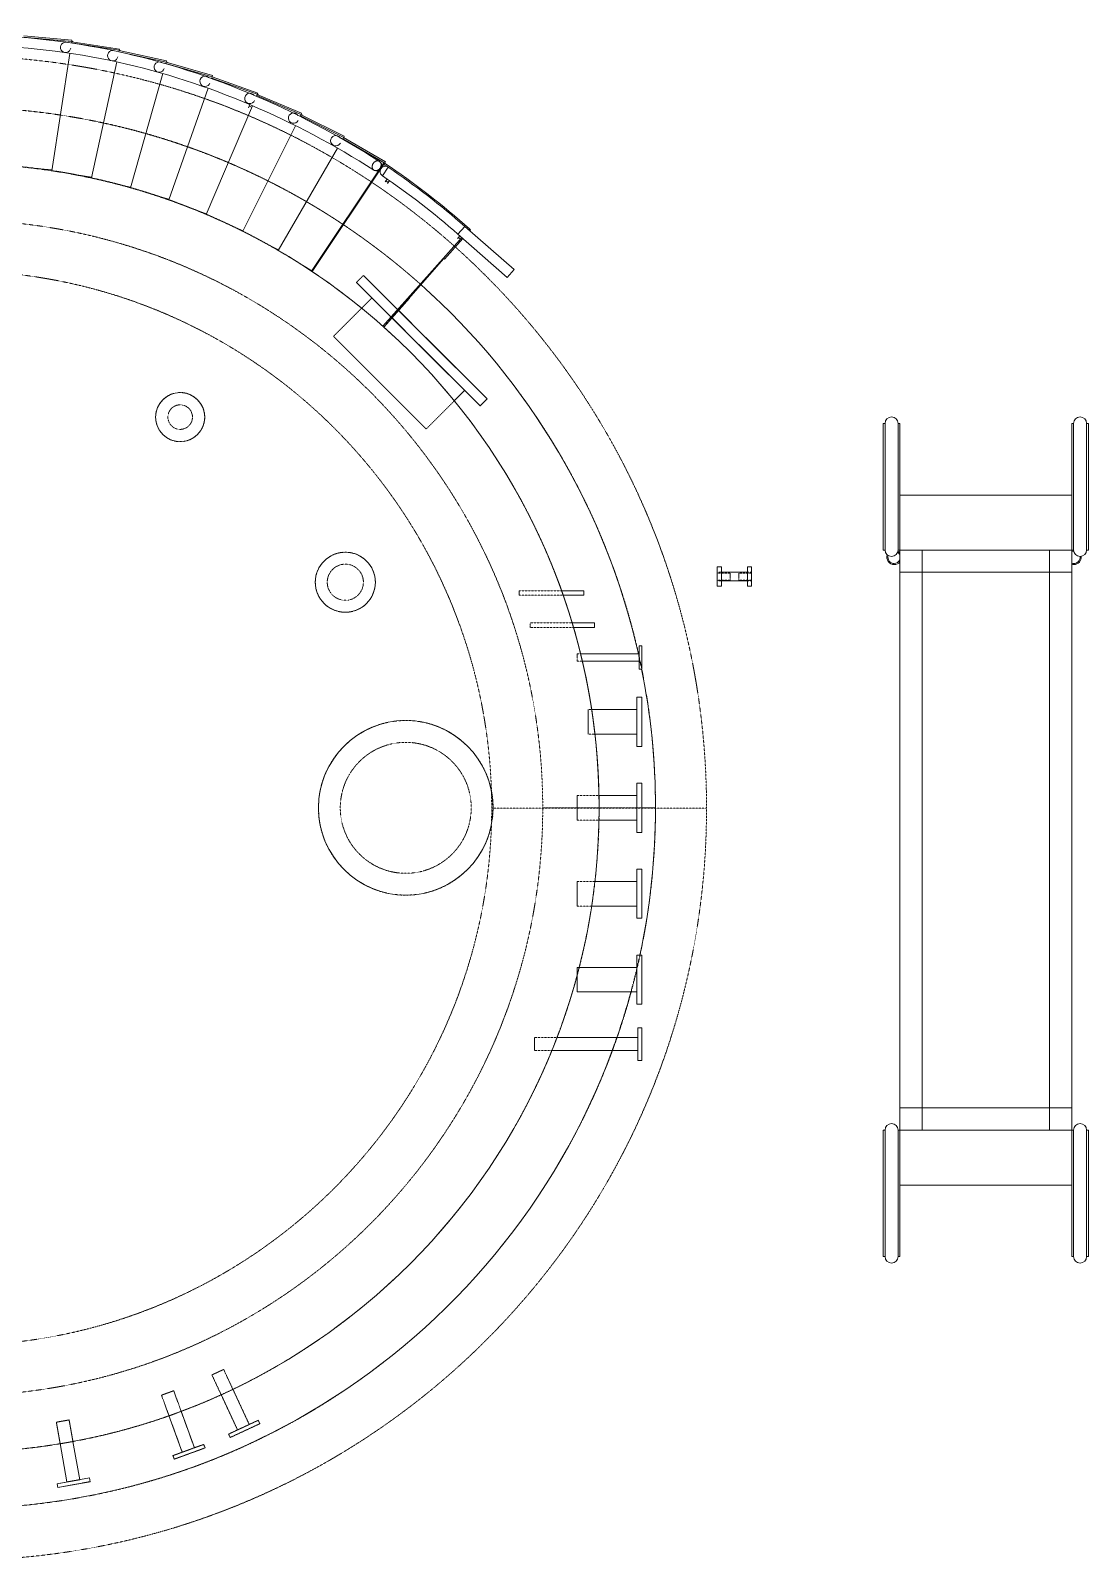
# Model space of a CAD drawing. Header units: inches. Extents: x -430764 to 256483, y 7374 to 217374.
# Drawn here: x -258741 to -253817, y 166625 to 173746 of the extents above; entities that cross this region are included whole.
import ezdxf

# ---------------------------------------------------------------- set-up
doc = ezdxf.new("R2010")
doc.units = ezdxf.units.IN
doc.header["$MEASUREMENT"] = 0
doc.linetypes.add('CABLETRAYLAYOUT-EMBED 2_DWG$0$HIDDEN2', pattern=[0.1875, 0.125, -0.0625])
for name, color, linetype, lineweight in [('Background Stuff', 252, 'Continuous', 5), ('Buildings', 7, 'Continuous', 5), ('CABLETRAYLAYOUT-EMBED 2_DWG$0$DwgTemplate', 7, 'Continuous', 9)]:
    doc.layers.add(name, color=color, linetype=linetype, lineweight=lineweight)

msp = doc.modelspace()

# ---------------------------------------------------------------- linework, layer by layer
at = {"layer": 'Background Stuff', "linetype": 'Continuous'}
for p, q in [((-258773.71264, 173715.44022), (-258549.67973, 173695.23283)), ((-258773.17364, 173721.41596), (-258549.14073, 173701.20857)), ((-258550.84224, 173687.96235), (-258550.78932, 173688.3072)), ((-258550.78932, 173688.3072), (-258549.87915, 173694.23776)), ((-258550.78932, 173688.3072), (-258328.45009, 173654.18458)), ((-258549.87915, 173694.23776), (-258327.53992, 173660.11515)), ((-258549.67973, 173695.23283), (-258549.77098, 173694.22116)), ((-258549.67973, 173695.23283), (-258549.14073, 173701.20857)), ((-258549.67973, 173695.23283), (-258544.69995, 173694.78366)), ((-258544.69995, 173694.78366), (-258544.81923, 173693.46121)), ((-258642.01525, 173093.88903), (-258558.1943, 173640.05717)), ((-258329.99766, 173647.30137), (-258329.98891, 173647.34151)), ((-258329.98891, 173647.34151), (-258328.71111, 173653.20387)), ((-258329.98891, 173647.34151), (-258110.20683, 173599.43619)), ((-258328.71111, 173653.20387), (-258108.92903, 173605.29854)), ((-258328.45009, 173654.18458), (-258328.60418, 173653.18056)), ((-258328.45009, 173654.18458), (-258327.53992, 173660.11515)), ((-258328.45009, 173654.18458), (-258323.50796, 173653.42611)), ((-258323.50796, 173653.42611), (-258323.70938, 173652.11365)), ((-258110.20683, 173599.43619), (-258108.92903, 173605.29854)), ((-258458.03339, 173059.89363), (-258340.26683, 173600.18802)), ((-258276.52049, 173014.49357), (-258125.50284, 173545.79183)), ((-258112.39976, 173591.89003), (-258112.16889, 173592.70225)), ((-258112.16889, 173592.70225), (-258110.52842, 173598.47363)), ((-258112.16889, 173592.70225), (-257895.79748, 173531.20026)), ((-258110.52842, 173598.47363), (-257894.15701, 173536.97164)), ((-258110.20683, 173599.43619), (-258110.42316, 173598.44371)), ((-258110.20683, 173599.43619), (-258105.32153, 173598.37135)), ((-258105.32153, 173598.37135), (-258105.60431, 173597.07399)), ((-257895.79748, 173531.20026), (-257894.15701, 173536.97164)), ((-258098.18353, 172957.86414), (-257914.7854, 173477.5354)), ((-257898.8795, 173522.60586), (-257898.17518, 173524.60161)), ((-257898.17518, 173524.60161), (-257896.1784, 173530.2596)), ((-257898.17518, 173524.60161), (-257686.05471, 173449.74179)), ((-257896.1784, 173530.2596), (-257684.05794, 173455.39978)), ((-257895.79748, 173531.20026), (-257896.07521, 173530.22318)), ((-257895.79748, 173531.20026), (-257890.988, 173529.8332)), ((-257890.988, 173529.8332), (-257891.35104, 173528.55597)), ((-257923.71726, 172890.22452), (-257708.77722, 173396.35413)), ((-257723.11662, 173394.47525), (-257726.42472, 173386.48892)), ((-257723.11662, 173394.47525), (-257720.2992, 173401.27696)), ((-257711.60085, 173389.70518), (-257723.11662, 173394.47525)), ((-257690.07928, 173440.38305), (-257688.83881, 173443.30406)), ((-257688.83881, 173443.30406), (-257686.49349, 173448.82669)), ((-257688.83881, 173443.30406), (-257481.79307, 173355.37713)), ((-257686.49349, 173448.82669), (-257479.44775, 173360.89976)), ((-257686.05471, 173449.74179), (-257686.39276, 173448.78391)), ((-257686.05471, 173449.74179), (-257684.05794, 173455.39978)), ((-257686.05471, 173449.74179), (-257681.33972, 173448.07781)), ((-257681.33972, 173448.07781), (-257681.78161, 173446.82568)), ((-257486.50264, 173346.06762), (-257484.97274, 173349.12531)), ((-257484.97274, 173349.12531), (-257482.28799, 173354.49114)), ((-257484.97274, 173349.12531), (-257283.80579, 173248.47274)), ((-257482.28799, 173354.49114), (-257281.12103, 173253.83857)), ((-257481.79307, 173355.37713), (-257482.19012, 173354.44217)), ((-257481.79307, 173355.37713), (-257479.44775, 173360.89976)), ((-257481.79307, 173355.37713), (-257477.19087, 173353.4227)), ((-257477.19087, 173353.4227), (-257477.7099, 173352.20052)), ((-257753.80148, 172811.8369), (-257507.97857, 173303.14524)), ((-257287.3687, 173242.43112), (-257284.35493, 173247.6193)), ((-257284.35493, 173247.6193), (-257089.848, 173134.63197)), ((-257283.80579, 173248.47274), (-257284.26031, 173247.56433)), ((-257283.80579, 173248.47274), (-257281.12103, 173253.83857)), ((-257283.80579, 173248.47274), (-257279.33427, 173246.23545)), ((-257589.09835, 172723.00552), (-257312.75548, 173198.72794)), ((-257288.55338, 173240.3917), (-257287.3687, 173242.43112)), ((-257287.3687, 173242.43112), (-257092.86177, 173129.44379)), ((-257279.33427, 173246.23545), (-257279.92841, 173245.04797)), ((-257433.57902, 172626.29271), (-257096.78993, 173130.84693)), ((-257430.24979, 172624.07545), (-257096.79408, 173123.63583)), ((-257076.63458, 173110.08095), (-257103.69749, 173070.12314)), ((-257096.79408, 173123.63583), (-257093.463, 173128.62621)), ((-257093.463, 173128.62621), (-257096.78993, 173130.84693)), ((-257093.463, 173128.62621), (-257088.47262, 173125.29514)), ((-257092.86177, 173129.44379), (-257093.37198, 173128.56546)), ((-257092.86177, 173129.44379), (-257089.848, 173134.63197)), ((-257092.86177, 173129.44379), (-257088.53828, 173126.93232)), ((-257088.53828, 173126.93232), (-257089.20524, 173125.78416)), ((-257088.47262, 173125.29514), (-257088.47539, 173125.29099)), ((-258714.36493, 173104.03677), (-258641.46698, 173097.4615)), ((-258525.97516, 173073.83192), (-258457.29283, 173063.29118)), ((-257087.29793, 173046.7873), (-257090.73432, 173041.73694)), ((-257087.29793, 173046.7873), (-257081.65848, 173055.07543)), ((-257076.79804, 173039.64291), (-257087.29793, 173046.7873)), ((-257076.79804, 173039.64291), (-257080.23443, 173034.59255)), ((-257071.20963, 173047.85603), (-257076.79804, 173039.64291)), ((-258340.21677, 173031.79877), (-258275.6047, 173017.71545)), ((-258157.80861, 172978.16497), (-258097.10815, 172960.91131)), ((-257979.45398, 172913.20036), (-257922.4964, 172893.09935)), ((-257929.73834, 172895.65512), (-257930.75592, 172893.19852)), ((-257805.83742, 172837.21623), (-257752.44753, 172814.54293)), ((-256720.01255, 172834.50665), (-256490.95611, 172633.41913)), ((-256701.75625, 172818.47954), (-256697.82197, 172822.90057)), ((-256697.82197, 172822.90057), (-256693.33977, 172818.91185)), ((-257637.62172, 172750.56418), (-257587.62195, 172725.54712)), ((-257101.01642, 172369.82378), (-256744.55955, 172770.38071)), ((-256729.33052, 172778.4684), (-256814.91601, 172682.29446)), ((-256749.88347, 172783.14764), (-256753.90367, 172778.5484)), ((-256751.8514, 172798.23938), (-256522.79497, 172597.15186)), ((-256749.88347, 172783.14764), (-256743.27389, 172790.70923)), ((-256740.32148, 172774.78951), (-256749.88347, 172783.14764)), ((-256740.32148, 172774.78951), (-256747.77894, 172766.25792)), ((-256740.49847, 172774.94422), (-256733.8396, 172782.42691)), ((-256733.72985, 172782.33056), (-256740.32148, 172774.78951)), ((-256693.33977, 172818.91185), (-256697.24717, 172814.52103)), ((-256818.43446, 172685.42553), (-257091.38513, 172373.16042)), ((-256819.39821, 172686.28318), (-256814.91601, 172682.29446)), ((-257475.44515, 172653.63475), (-257432.12527, 172628.47062)), ((-256522.79497, 172597.15186), (-256490.95611, 172633.41913)), ((-256977.01767, 172500.13794), (-257096.53729, 172365.83161)), ((-256978.91687, 172501.82804), (-256977.01767, 172500.13794)), ((-254772.3293, 171917.39062), (-254763.8203, 171917.39062)), ((-254772.3293, 171917.39062), (-254763.8203, 171917.39062)), ((-254772.3293, 171328.26392), (-254772.3293, 171917.39062)), ((-254763.8203, 171328.26392), (-254763.8203, 171917.39062)), ((-254703.3683, 171917.39062), (-254694.8593, 171917.39062)), ((-254703.3683, 171917.39062), (-254694.8593, 171917.39062)), ((-254703.3683, 171328.26392), (-254703.3683, 171917.39062)), ((-254694.8593, 171328.26392), (-254694.8593, 171917.39062)), ((-253894.8593, 171917.39062), (-253886.3503, 171917.39062)), ((-253894.8593, 171328.26392), (-253894.8593, 171917.39062)), ((-253886.3503, 171917.39062), (-253894.8593, 171917.39062)), ((-253886.3503, 171328.26392), (-253886.3503, 171917.39062)), ((-253825.8983, 171917.39062), (-253817.3893, 171917.39062)), ((-253817.3893, 171917.39062), (-253825.8983, 171917.39062)), ((-253825.8983, 171328.26392), (-253825.8983, 171917.39062)), ((-253817.3893, 171328.26392), (-253817.3893, 171917.39062)), ((-253894.8593, 171584.29754), (-254694.8593, 171584.29754)), ((-254763.8203, 171328.26392), (-254772.3293, 171328.26392)), ((-254772.3293, 171328.26392), (-254763.8203, 171328.26392)), ((-254694.8593, 171328.26392), (-254703.3683, 171328.26392)), ((-254703.3683, 171328.26392), (-254694.8593, 171328.26392)), ((-254694.8593, 171225.13992), (-254694.8593, 171328.26392)), ((-254694.8593, 171328.26392), (-253894.8593, 171328.26392)), ((-254694.8593, 168628.26392), (-254694.8593, 171328.26392)), ((-254694.8593, 171328.26392), (-254591.7353, 171328.26392)), ((-254591.7353, 168628.26392), (-254591.7353, 171328.26392)), ((-253997.9833, 171328.26392), (-253894.8593, 171328.26392)), ((-253997.9833, 171328.26392), (-253997.9833, 168628.26392)), ((-253886.3503, 171328.26392), (-253894.8593, 171328.26392)), ((-253886.3503, 171328.26392), (-253894.8593, 171328.26392)), ((-253894.8593, 171328.26392), (-253894.8593, 168628.26392)), ((-253894.8593, 171328.26392), (-253894.8593, 171225.13992)), ((-253817.3893, 171328.26392), (-253825.8983, 171328.26392)), ((-253817.3893, 171328.26392), (-253825.8983, 171328.26392)), ((-254694.8593, 171225.13992), (-253894.8593, 171225.13992)), ((-254694.8593, 168628.26392), (-254694.8593, 168731.38792)), ((-253894.8593, 168731.38792), (-254694.8593, 168731.38792)), ((-253894.8593, 168731.38792), (-253894.8593, 168628.26392)), ((-254772.3293, 168628.26392), (-254763.8203, 168628.26392)), ((-254772.3293, 168628.26392), (-254772.3293, 168039.13722)), ((-254772.3293, 168628.26392), (-254763.8203, 168628.26392)), ((-254763.8203, 168628.26392), (-254763.8203, 168039.13722)), ((-254703.3683, 168628.26392), (-254694.8593, 168628.26392)), ((-254703.3683, 168628.26392), (-254694.8593, 168628.26392)), ((-254703.3683, 168628.26392), (-254703.3683, 168039.13722)), ((-254694.8593, 168628.26392), (-254694.8593, 168039.13722)), ((-253894.8593, 168628.26392), (-254694.8593, 168628.26392)), ((-254591.7353, 168628.26392), (-254694.8593, 168628.26392)), ((-253894.8593, 168628.26392), (-253997.9833, 168628.26392)), ((-253894.8593, 168628.26392), (-253886.3503, 168628.26392)), ((-253894.8593, 168628.26392), (-253894.8593, 168039.13722)), ((-253886.3503, 168628.26392), (-253894.8593, 168628.26392)), ((-253886.3503, 168628.26392), (-253886.3503, 168039.13722)), ((-253825.8983, 168628.26392), (-253817.3893, 168628.26392)), ((-253817.3893, 168628.26392), (-253825.8983, 168628.26392)), ((-253825.8983, 168628.26392), (-253825.8983, 168039.13722)), ((-253817.3893, 168628.26392), (-253817.3893, 168039.13722)), ((-254694.8593, 168372.2303), (-253894.8593, 168372.2303)), ((-254763.8203, 168039.13722), (-254772.3293, 168039.13722)), ((-254772.3293, 168039.13722), (-254763.8203, 168039.13722)), ((-254694.8593, 168039.13722), (-254703.3683, 168039.13722)), ((-254703.3683, 168039.13722), (-254694.8593, 168039.13722)), ((-253886.3503, 168039.13722), (-253894.8593, 168039.13722)), ((-253886.3503, 168039.13722), (-253894.8593, 168039.13722)), ((-253817.3893, 168039.13722), (-253825.8983, 168039.13722)), ((-253817.3893, 168039.13722), (-253825.8983, 168039.13722))]:
    msp.add_line(p, q, dxfattribs=at)
for centre, radius, start, end in [((-258578.31281, 173668.03645), 24.13, 70.83272641, 351.661085053), ((-258358.72157, 173628.8245), 24.13, 76.129305855, 348.089959015), ((-258141.99914, 173576.01088), 24.13, 60.132318483, 344.518832957), ((-257928.98717, 173509.8007), 24.13, 47.179537288, 340.947706955), ((-257720.51288, 173430.45109), 24.13, 37.766750638, 337.376580875), ((-257517.38589, 173338.2702), 24.13, 32.76019758, 333.80545485), ((-257320.39505, 173233.61603), 24.13, 34.011122618, 330.234328842), ((-257130.30537, 173116.89498), 24.13, 326.663202805, 57.556354337), ((-257090.16604, 173090.10204), 24.13, 55.890709872, 235.890709872), ((-259097.43707, 170126.41034), 3603.6, 55.890709872, 56.276956304), ((-259097.43707, 170126.41034), 3609.6, 48.334014441, 56.276956304), ((-259097.43707, 170126.41034), 3603.6, 48.720260938, 55.890709872), ((-257130.30537, 173116.89498), 24.13, 237.557025571, 326.663202805), ((-259097.43707, 170126.41034), 3555.34, 48.720260938, 55.890709872), ((-254733.5943, 171917.39062), 30.226, 0, 180), ((-254733.5943, 171917.39062), 30.226, 0, 180), ((-253856.1243, 171917.39062), 30.226, 0, 180), ((-253856.1243, 171917.39062), 30.226, 0, 180), ((-254733.5943, 171328.26392), 30.226, 180, 0), ((-254733.5943, 171328.26392), 30.226, 180, 0), ((-253885.0295, 171294.26392), 34, 92.226314248, 106.804786175), ((-253856.1243, 171328.26392), 30.226, 180, 0), ((-253856.1243, 171328.26392), 30.226, 180, 0), ((-254721.52448, 171294.26392), 34, 160.540976478, 270), ((-254721.52448, 171294.26392), 29, 163.575489197, 270), ((-254721.52448, 171294.26392), 29, 270, 336.851457543), ((-254721.52448, 171294.26392), 34, 270, 321.653197008), ((-254721.52448, 171294.26392), 29, 23.148542457, 55.513713743), ((-254721.52448, 171294.26392), 34, 38.346802992, 58.548226488), ((-253885.0295, 171294.26392), 29, 91.782429838, 109.813440343), ((-253885.0295, 171294.26392), 29, 250.186559657, 270), ((-253885.0295, 171294.26392), 34, 253.195213825, 270), ((-253885.0295, 171294.26392), 34, 270, 7.034438676), ((-253885.0295, 171294.26392), 29, 270, 7.478323161), ((-254733.5943, 168628.26392), 30.226, 0, 180), ((-254733.5943, 168628.26392), 30.226, 0, 180), ((-253856.1243, 168628.26392), 30.226, 0, 180), ((-253856.1243, 168628.26392), 30.226, 0, 180), ((-254733.5943, 168039.13722), 30.226, 180, 0), ((-254733.5943, 168039.13722), 30.226, 180, 0), ((-253856.1243, 168039.13722), 30.226, 180, 0), ((-253856.1243, 168039.13722), 30.226, 180, 0)]:
    msp.add_arc(centre, radius, start, end, dxfattribs=at)
for points, knots in [([(-259692.86804, 173680.47477), (-259261.09918, 173745.9567), (-258813.66546, 173745.39661), (-258384.51728, 173658.78601), (-257934.95889, 173568.05622), (-257503.43232, 173382.68192), (-257117.36035, 173137.25876)], [0, 0, 0, 0, 2.2141775449, 2.2141775449, 2.2141775449, 4.5336609967, 4.5336609967, 4.5336609967, 4.5336609967]), ([(-257143.25015, 173096.53105), (-257509.15664, 173329.12592), (-257911.66442, 173505.92564), (-258333.72421, 173598.75605), (-258775.63038, 173695.95159), (-259236.7996, 173700.82185), (-259685.63212, 173632.76032)], [0, 0, 0, 0, 2.2048696965, 2.2048696965, 2.2048696965, 4.5134182989, 4.5134182989, 4.5134182989, 4.5134182989])]:
    msp.add_open_spline(points, degree=3, knots=knots, dxfattribs=at)
msp.add_rational_spline([(-257132.18053, 173094.13191), (-257150.22195, 173092.08119), (-257157.83628, 173108.12813), (-257147.4092, 173126.2258), (-257136.98212, 173144.32346), (-257118.94071, 173146.37418), (-257111.32637, 173130.32724), (-257103.71204, 173114.28029), (-257114.13912, 173096.18263), (-257132.18053, 173094.13191)], [1, 0.666666666667, 0.666666666667, 1, 0.666666666667, 0.666666666667, 1, 0.666666666667, 0.666666666667, 1], degree=3, knots=[0, 0, 0, 0, 0.3333333333, 0.3333333333, 0.3333333333, 0.6666666667, 0.6666666667, 0.6666666667, 1, 1, 1, 1], dxfattribs=at)
at = {"layer": 'Buildings', "color": 5, "linetype": 'CABLETRAYLAYOUT-EMBED 2_DWG$0$HIDDEN2'}
for p, q in [((-255594.8593, 170126.75733), (-256594.8593, 170126.75733)), ((-256357.3593, 170127.81752), (-255832.3593, 170127.81752)), ((-255896.3833, 170127.81752), (-256357.3593, 170127.81752))]:
    msp.add_line(p, q, dxfattribs=at)
at = {"layer": 'Buildings', "color": 5, "linetype": 'Continuous'}
msp.add_line((-255832.3593, 170127.81752), (-255896.3833, 170127.81752), dxfattribs=at)
at = {"layer": 'Buildings', "color": 5, "linetype": 'CABLETRAYLAYOUT-EMBED 2_DWG$0$HIDDEN2'}
for centre, radius in [((-259096.36589, 170126.75733), 3501.50659), ((-259094.4129, 170127.81752), 3262.0536), ((-259094.4129, 170127.81752), 2999.5536), ((-259094.4129, 170127.81752), 2737.0536), ((-259094.4129, 170127.81752), 2737.0536), ((-259096.36589, 170126.75733), 2501.50659)]:
    msp.add_circle(centre, radius, dxfattribs=at)
for start, end in [(48.309371969, 125.776060546), (11.430507808, 12.699942272), (344.773999098, 347.873653275), (339.737573855, 340.863029282)]:
    msp.add_arc((-259094.4129, 170127.81752), 3262.0536, start, end, dxfattribs=at)
at = {"layer": 'Buildings', "color": 5, "linetype": 'Continuous'}
for start, end in [(12.699942272, 48.309371969), (0, 11.430507808), (347.873653275, 0), (187.148836344, 339.737573855), (340.863029282, 344.773999098)]:
    msp.add_arc((-259094.4129, 170127.81752), 3262.0536, start, end, dxfattribs=at)
at = {"layer": 'CABLETRAYLAYOUT-EMBED 2_DWG$0$DwgTemplate', "color": 7, "linetype": 'Continuous'}
for p, q in [((-256751.8514, 172798.23938), (-256720.01255, 172834.50665)), ((-257191.27411, 172606.58551), (-256616.53771, 172031.84912)), ((-257191.27411, 172606.58551), (-256616.53771, 172031.84912)), ((-257223.87244, 172573.98718), (-256649.13604, 171999.25079)), ((-257223.87244, 172573.98718), (-256649.13604, 171999.25079)), ((-257058.48119, 172408.59593), (-256936.50424, 172286.61898)), ((-257027.78188, 172443.09329), (-256903.90591, 172319.21731)), ((-256936.50424, 172286.61898), (-256649.13604, 171999.25079)), ((-256903.90591, 172319.21731), (-256616.53771, 172031.84912)), ((-256768.98994, 172023.08099), (-256720.97809, 172071.09283)), ((-256768.98994, 172023.08099), (-256720.97809, 172071.09283)), ((-256649.13604, 171999.25079), (-256616.53771, 172031.84912)), ((-256649.13604, 171999.25079), (-256616.53771, 172031.84912)), ((-255544.8593, 171249.46392), (-255544.8593, 171159.46392)), ((-255544.8593, 171159.46392), (-255544.8593, 171249.46392)), ((-255524.8593, 171249.46392), (-255544.8593, 171249.46392)), ((-255524.8593, 171159.46392), (-255524.8593, 171249.46392)), ((-255524.8593, 171159.46392), (-255524.8593, 171249.46392)), ((-255524.8593, 171224.46392), (-255404.8593, 171224.46392)), ((-255524.8593, 171184.46392), (-255404.8593, 171184.46392)), ((-255404.8593, 171249.46392), (-255404.8593, 171159.46392)), ((-255404.8593, 171249.46392), (-255404.8593, 171159.46392)), ((-255404.8593, 171249.46392), (-255384.8593, 171249.46392)), ((-255384.8593, 171159.46392), (-255384.8593, 171249.46392)), ((-255384.8593, 171249.46392), (-255384.8593, 171159.46392)), ((-256270.22655, 171138.93192), (-256166.35974, 171138.93192)), ((-256270.22655, 171138.93192), (-256166.35974, 171138.93192)), ((-256262.68307, 171117.59592), (-256166.35974, 171117.59592)), ((-256262.68307, 171117.59592), (-256166.35974, 171117.59592)), ((-256166.35974, 171128.26392), (-256166.35974, 171138.93192)), ((-256166.35974, 171128.26392), (-256166.35974, 171138.93192)), ((-256166.35974, 171117.59592), (-256166.35974, 171128.26392)), ((-256166.35974, 171117.59592), (-256166.35974, 171128.26392)), ((-255524.8593, 171159.46392), (-255544.8593, 171159.46392)), ((-255404.8593, 171159.46392), (-255384.8593, 171159.46392)), ((-256220.96811, 170988.93192), (-256116.35974, 170988.93192)), ((-256220.96811, 170988.93192), (-256116.35974, 170988.93192)), ((-256116.35974, 170978.26392), (-256116.35974, 170988.93192)), ((-256116.35974, 170978.26392), (-256116.35974, 170988.93192)), ((-256116.35974, 170967.59592), (-256116.35974, 170978.26392)), ((-256116.35974, 170967.59592), (-256116.35974, 170978.26392)), ((-256214.66455, 170967.59592), (-256116.35974, 170967.59592)), ((-256214.66455, 170967.59592), (-256116.35974, 170967.59592)), ((-256181.7269, 170844.96442), (-255909.1468, 170844.96442)), ((-256181.7269, 170844.96442), (-255909.1468, 170844.96442)), ((-255909.1468, 170828.26392), (-255909.1468, 170882.23892)), ((-255909.1468, 170882.23892), (-255896.3833, 170882.23892)), ((-255909.1468, 170828.26392), (-255909.1468, 170882.23892)), ((-255909.1468, 170882.23892), (-255896.3833, 170882.23892)), ((-255909.1468, 170774.28892), (-255909.1468, 170828.26392)), ((-255909.1468, 170774.28892), (-255909.1468, 170828.26392)), ((-255896.3833, 170828.26392), (-255896.3833, 170882.23892)), ((-255896.3833, 170828.26392), (-255896.3833, 170882.23892)), ((-255896.3833, 170774.28892), (-255896.3833, 170828.26392)), ((-255896.3833, 170774.28892), (-255896.3833, 170828.26392)), ((-256173.71196, 170811.56342), (-255909.1468, 170811.56342)), ((-256173.71196, 170811.56342), (-255909.1468, 170811.56342)), ((-255909.1468, 170774.28892), (-255896.3833, 170774.28892)), ((-255909.1468, 170774.28892), (-255896.3833, 170774.28892)), ((-255918.6718, 170642.56392), (-255918.6718, 170413.96392)), ((-255918.6718, 170642.56392), (-255896.3833, 170642.56392)), ((-255918.6718, 170642.56392), (-255918.6718, 170413.96392)), ((-255918.6718, 170642.56392), (-255896.3833, 170642.56392)), ((-255896.3833, 170642.56392), (-255896.3833, 170413.96392)), ((-255896.3833, 170642.56392), (-255896.3833, 170413.96392)), ((-256129.8949, 170585.41392), (-255918.6718, 170585.41392)), ((-256129.8949, 170585.41392), (-255918.6718, 170585.41392)), ((-256114.51471, 170471.11392), (-255918.6718, 170471.11392)), ((-256114.51471, 170471.11392), (-255918.6718, 170471.11392)), ((-255918.6718, 170413.96392), (-255896.3833, 170413.96392)), ((-255918.6718, 170413.96392), (-255896.3833, 170413.96392)), ((-256095.4037, 170185.41392), (-255918.6718, 170185.41392)), ((-256095.4037, 170185.41392), (-255918.6718, 170185.41392)), ((-255918.6718, 170128.26392), (-255918.6718, 170242.56392)), ((-255918.6718, 170242.56392), (-255896.3833, 170242.56392)), ((-255918.6718, 170128.26392), (-255918.6718, 170242.56392)), ((-255918.6718, 170242.56392), (-255896.3833, 170242.56392)), ((-255896.3833, 170128.26392), (-255896.3833, 170242.56392)), ((-255896.3833, 170128.26392), (-255896.3833, 170242.56392)), ((-255918.6718, 170013.96392), (-255918.6718, 170128.26392)), ((-255918.6718, 170013.96392), (-255918.6718, 170128.26392)), ((-255896.3833, 170013.96392), (-255896.3833, 170128.26392)), ((-255896.3833, 170013.96392), (-255896.3833, 170128.26392)), ((-256095.4037, 170071.11392), (-255918.6718, 170071.11392)), ((-256095.4037, 170071.11392), (-255918.6718, 170071.11392)), ((-255918.6718, 170013.96392), (-255896.3833, 170013.96392)), ((-255918.6718, 170013.96392), (-255896.3833, 170013.96392)), ((-255918.6718, 169728.26392), (-255918.6718, 169842.56392)), ((-255918.6718, 169842.56392), (-255896.3833, 169842.56392)), ((-255918.6718, 169728.26392), (-255918.6718, 169842.56392)), ((-255918.6718, 169842.56392), (-255896.3833, 169842.56392)), ((-255896.3833, 169728.26392), (-255896.3833, 169842.56392)), ((-255896.3833, 169728.26392), (-255896.3833, 169842.56392)), ((-256114.51471, 169785.41392), (-255918.6718, 169785.41392)), ((-256114.51471, 169785.41392), (-255918.6718, 169785.41392)), ((-255918.6718, 169613.96392), (-255918.6718, 169728.26392)), ((-255918.6718, 169613.96392), (-255918.6718, 169728.26392)), ((-255896.3833, 169613.96392), (-255896.3833, 169728.26392)), ((-255896.3833, 169613.96392), (-255896.3833, 169728.26392)), ((-256129.8949, 169671.11392), (-255918.6718, 169671.11392)), ((-256129.8949, 169671.11392), (-255918.6718, 169671.11392)), ((-255918.6718, 169613.96392), (-255896.3833, 169613.96392)), ((-255918.6718, 169613.96392), (-255896.3833, 169613.96392)), ((-255918.6718, 169442.56392), (-255918.6718, 169213.96392)), ((-255918.6718, 169442.56392), (-255896.3833, 169442.56392)), ((-255918.6718, 169442.56392), (-255918.6718, 169213.96392)), ((-255918.6718, 169442.56392), (-255896.3833, 169442.56392)), ((-255896.3833, 169442.56392), (-255896.3833, 169213.96392)), ((-255896.3833, 169442.56392), (-255896.3833, 169213.96392)), ((-256196.3833, 169385.41392), (-256196.3833, 169271.11392)), ((-256196.3833, 169354.41841), (-256196.3833, 169271.11392)), ((-256188.28505, 169385.41392), (-255918.6718, 169385.41392)), ((-256188.28505, 169385.41392), (-255918.6718, 169385.41392)), ((-256196.3833, 169271.11392), (-255918.6718, 169271.11392)), ((-256196.3833, 169271.11392), (-255918.6718, 169271.11392)), ((-255918.6718, 169213.96392), (-255896.3833, 169213.96392)), ((-255918.6718, 169213.96392), (-255896.3833, 169213.96392)), ((-256292.10214, 169058.42642), (-255913.9093, 169058.42642)), ((-256292.10214, 169058.42642), (-255913.9093, 169058.42642)), ((-255913.9093, 169028.26392), (-255913.9093, 169104.46392)), ((-255913.9093, 169104.46392), (-255896.3833, 169104.46392)), ((-255913.9093, 169028.26392), (-255913.9093, 169104.46392)), ((-255913.9093, 169104.46392), (-255896.3833, 169104.46392)), ((-255896.3833, 169028.26392), (-255896.3833, 169104.46392)), ((-255896.3833, 169028.26392), (-255896.3833, 169104.46392)), ((-256315.87878, 168998.10142), (-255913.9093, 168998.10142)), ((-256315.87878, 168998.10142), (-255913.9093, 168998.10142)), ((-255913.9093, 168952.06392), (-255913.9093, 169028.26392)), ((-255913.9093, 168952.06392), (-255913.9093, 169028.26392)), ((-255896.3833, 168952.06392), (-255896.3833, 169028.26392)), ((-255896.3833, 168952.06392), (-255896.3833, 169028.26392)), ((-255913.9093, 168952.06392), (-255896.3833, 168952.06392)), ((-255913.9093, 168952.06392), (-255896.3833, 168952.06392)), ((-257799.73209, 167422.22521), (-257723.19523, 167258.09139)), ((-257799.73209, 167422.22521), (-257723.19523, 167258.09139)), ((-257854.40511, 167396.73076), (-257777.86825, 167232.59694)), ((-257854.40511, 167396.73076), (-257777.86825, 167232.59694)), ((-258097.19421, 167299.01236), (-258035.25381, 167128.8325)), ((-258097.19421, 167299.01236), (-258035.25381, 167128.8325)), ((-258040.50725, 167319.64473), (-257978.56685, 167149.46486)), ((-258040.50725, 167319.64473), (-257978.56685, 167149.46486)), ((-257681.47109, 167277.54768), (-257819.5924, 167213.14065)), ((-257681.47109, 167277.54768), (-257819.5924, 167213.14065)), ((-257681.47109, 167277.54768), (-257750.53174, 167245.34417)), ((-257681.47109, 167277.54768), (-257674.06428, 167261.66373)), ((-257681.47109, 167277.54768), (-257674.06428, 167261.66373)), ((-257750.53174, 167245.34417), (-257819.5924, 167213.14065)), ((-257819.5924, 167213.14065), (-257812.18559, 167197.2567)), ((-257819.5924, 167213.14065), (-257812.18559, 167197.2567)), ((-257674.06428, 167261.66373), (-257812.18559, 167197.2567)), ((-257674.06428, 167261.66373), (-257812.18559, 167197.2567)), ((-257743.12493, 167229.46022), (-257812.18559, 167197.2567)), ((-257674.06428, 167261.66373), (-257743.12493, 167229.46022)), ((-258603.64536, 167168.75233), (-258572.19739, 166990.40204)), ((-258603.64536, 167168.75233), (-258572.19739, 166990.40204)), ((-258544.23684, 167179.22765), (-258512.78887, 167000.87736)), ((-258544.23684, 167179.22765), (-258512.78887, 167000.87736)), ((-257935.30575, 167165.21061), (-258078.5149, 167113.08674)), ((-257935.30575, 167165.21061), (-258078.5149, 167113.08674)), ((-258006.91033, 167139.14868), (-258078.5149, 167113.08674)), ((-257929.3115, 167148.74156), (-258072.52066, 167096.61769)), ((-257929.3115, 167148.74156), (-258072.52066, 167096.61769)), ((-257935.30575, 167165.21061), (-258006.91033, 167139.14868)), ((-257929.3115, 167148.74156), (-258000.91608, 167122.67963)), ((-257935.30575, 167165.21061), (-257929.3115, 167148.74156)), ((-257935.30575, 167165.21061), (-257929.3115, 167148.74156)), ((-258078.5149, 167113.08674), (-258072.52066, 167096.61769)), ((-258078.5149, 167113.08674), (-258072.52066, 167096.61769)), ((-258000.91608, 167122.67963), (-258072.52066, 167096.61769)), ((-258467.45078, 167008.87169), (-258617.53548, 166982.40771)), ((-258467.45078, 167008.87169), (-258617.53548, 166982.40771)), ((-258542.49313, 166995.6397), (-258617.53548, 166982.40771)), ((-258617.53548, 166982.40771), (-258614.49212, 166965.14797)), ((-258617.53548, 166982.40771), (-258614.49212, 166965.14797)), ((-258464.40742, 166991.61195), (-258614.49212, 166965.14797)), ((-258464.40742, 166991.61195), (-258614.49212, 166965.14797)), ((-258467.45078, 167008.87169), (-258542.49313, 166995.6397)), ((-258464.40742, 166991.61195), (-258539.44977, 166978.37996)), ((-258467.45078, 167008.87169), (-258464.40742, 166991.61195)), ((-258467.45078, 167008.87169), (-258464.40742, 166991.61195)), ((-258539.44977, 166978.37996), (-258614.49212, 166965.14797))]:
    msp.add_line(p, q, dxfattribs=at)
at = {"layer": 'CABLETRAYLAYOUT-EMBED 2_DWG$0$DwgTemplate', "color": 7, "linetype": 'CABLETRAYLAYOUT-EMBED 2_DWG$0$HIDDEN2'}
for p, q in [((-257223.87244, 172573.98718), (-257191.27411, 172606.58551)), ((-257223.87244, 172573.98718), (-257191.27411, 172606.58551)), ((-256616.53771, 172031.84912), (-257191.27411, 172606.58551)), ((-257191.27411, 172606.58551), (-256616.53771, 172031.84912)), ((-256616.53771, 172031.84912), (-257191.27411, 172606.58551)), ((-257191.27411, 172606.58551), (-257027.78188, 172443.09329)), ((-256649.13604, 171999.25079), (-257223.87244, 172573.98718)), ((-257223.87244, 172573.98718), (-256649.13604, 171999.25079)), ((-256649.13604, 171999.25079), (-257223.87244, 172573.98718)), ((-257223.87244, 172573.98718), (-257058.48119, 172408.59593)), ((-257331.56409, 172322.61142), (-257152.03039, 172502.14513)), ((-257200.04223, 172454.13328), (-257152.03039, 172502.14513)), ((-257152.03039, 172502.14513), (-256720.97809, 172071.09283)), ((-257152.03039, 172502.14513), (-256720.97809, 172071.09283)), ((-257331.56409, 172322.61142), (-257200.04223, 172454.13328)), ((-257331.56409, 172322.61142), (-256900.5118, 171891.55913)), ((-256900.5118, 171891.55913), (-257331.56409, 172322.61142)), ((-257331.56409, 172322.61142), (-256900.5118, 171891.55913)), ((-256900.5118, 171891.55913), (-257331.56409, 172322.61142)), ((-257331.56409, 172322.61142), (-257116.03794, 172107.08528)), ((-257116.03794, 172107.08528), (-256900.5118, 171891.55913)), ((-256900.5118, 171891.55913), (-256768.98994, 172023.08099)), ((-256900.5118, 171891.55913), (-256768.98994, 172023.08099)), ((-255544.8593, 171159.46392), (-255544.8593, 171249.46392)), ((-255544.8593, 171249.46392), (-255544.8593, 171159.46392)), ((-255544.8593, 171224.46392), (-255544.8593, 171184.46392)), ((-255544.8593, 171224.46392), (-255544.8593, 171184.46392)), ((-255544.8593, 171224.46392), (-255524.8593, 171224.46392)), ((-255544.8593, 171184.46392), (-255524.8593, 171184.46392)), ((-255544.8493, 171204.46392), (-255544.8493, 171221.16442)), ((-255544.8493, 171221.16442), (-255544.8493, 171187.76342)), ((-255484.8593, 171221.16442), (-255544.8493, 171221.16442)), ((-255544.8493, 171204.46392), (-255544.8493, 171221.16442)), ((-255544.8493, 171221.16442), (-255544.8493, 171187.76342)), ((-255484.8593, 171221.16442), (-255544.8493, 171221.16442)), ((-255544.8493, 171187.76342), (-255544.8493, 171204.46392)), ((-255544.8493, 171187.76342), (-255544.8493, 171204.46392)), ((-255484.8593, 171187.76342), (-255544.8493, 171187.76342)), ((-255484.8593, 171187.76342), (-255544.8493, 171187.76342)), ((-255524.8593, 171249.46392), (-255524.8593, 171159.46392)), ((-255524.8593, 171249.46392), (-255524.8593, 171159.46392)), ((-255484.8593, 171204.46392), (-255484.8593, 171221.16442)), ((-255484.8593, 171221.16442), (-255484.8593, 171187.76342)), ((-255484.8593, 171204.46392), (-255484.8593, 171221.16442)), ((-255484.8593, 171221.16442), (-255484.8593, 171187.76342)), ((-255484.8593, 171187.76342), (-255484.8593, 171204.46392)), ((-255484.8593, 171187.76342), (-255484.8593, 171204.46392)), ((-255444.8593, 171204.46392), (-255444.8593, 171221.16442)), ((-255444.8593, 171221.16442), (-255444.8593, 171187.76342)), ((-255444.8593, 171221.16442), (-255384.8693, 171221.16442)), ((-255444.8593, 171204.46392), (-255444.8593, 171221.16442)), ((-255444.8593, 171221.16442), (-255444.8593, 171187.76342)), ((-255444.8593, 171221.16442), (-255384.8693, 171221.16442)), ((-255444.8593, 171187.76342), (-255444.8593, 171204.46392)), ((-255444.8593, 171187.76342), (-255444.8593, 171204.46392)), ((-255444.8593, 171187.76342), (-255384.8693, 171187.76342)), ((-255444.8593, 171187.76342), (-255384.8693, 171187.76342)), ((-255404.8593, 171159.46392), (-255404.8593, 171249.46392)), ((-255404.8593, 171159.46392), (-255404.8593, 171249.46392)), ((-255404.8593, 171224.46392), (-255384.8593, 171224.46392)), ((-255404.8593, 171184.46392), (-255384.8593, 171184.46392)), ((-255384.8693, 171204.46392), (-255384.8693, 171221.16442)), ((-255384.8693, 171221.16442), (-255384.8693, 171187.76342)), ((-255384.8693, 171204.46392), (-255384.8693, 171221.16442)), ((-255384.8693, 171221.16442), (-255384.8693, 171187.76342)), ((-255384.8693, 171187.76342), (-255384.8693, 171204.46392)), ((-255384.8693, 171187.76342), (-255384.8693, 171204.46392)), ((-255384.8593, 171249.46392), (-255384.8593, 171159.46392)), ((-255384.8593, 171159.46392), (-255384.8593, 171249.46392)), ((-255384.8593, 171184.46392), (-255384.8593, 171224.46392)), ((-255384.8593, 171224.46392), (-255384.8593, 171184.46392)), ((-256466.34974, 171128.26392), (-256466.34974, 171138.93192)), ((-256466.34974, 171138.93192), (-256466.34974, 171117.59592)), ((-256466.34974, 171138.93192), (-256270.22655, 171138.93192)), ((-256466.34974, 171128.26392), (-256466.34974, 171138.93192)), ((-256466.34974, 171138.93192), (-256466.34974, 171117.59592)), ((-256466.34974, 171138.93192), (-256270.22655, 171138.93192)), ((-256466.34974, 171117.59592), (-256466.34974, 171128.26392)), ((-256466.34974, 171117.59592), (-256466.34974, 171128.26392)), ((-256466.34974, 171117.59592), (-256262.68307, 171117.59592)), ((-256466.34974, 171117.59592), (-256262.68307, 171117.59592)), ((-256166.35974, 171138.93192), (-256166.35974, 171117.59592)), ((-256166.35974, 171138.93192), (-256166.35974, 171117.59592)), ((-256416.34974, 170978.26392), (-256416.34974, 170988.93192)), ((-256416.34974, 170988.93192), (-256416.34974, 170967.59592)), ((-256416.34974, 170988.93192), (-256220.96811, 170988.93192)), ((-256416.34974, 170978.26392), (-256416.34974, 170988.93192)), ((-256416.34974, 170988.93192), (-256416.34974, 170967.59592)), ((-256416.34974, 170988.93192), (-256220.96811, 170988.93192)), ((-256416.34974, 170967.59592), (-256416.34974, 170978.26392)), ((-256416.34974, 170967.59592), (-256416.34974, 170978.26392)), ((-256116.35974, 170988.93192), (-256116.35974, 170967.59592)), ((-256116.35974, 170988.93192), (-256116.35974, 170967.59592)), ((-256416.34974, 170967.59592), (-256214.66455, 170967.59592)), ((-256416.34974, 170967.59592), (-256214.66455, 170967.59592)), ((-256196.3833, 170828.26392), (-256196.3833, 170844.96442)), ((-256196.3833, 170844.96442), (-256196.3833, 170811.56342)), ((-256196.3833, 170844.96442), (-256181.7269, 170844.96442)), ((-256196.3833, 170828.26392), (-256196.3833, 170844.96442)), ((-256196.3833, 170844.96442), (-256196.3833, 170811.56342)), ((-256196.3833, 170844.96442), (-256181.7269, 170844.96442)), ((-256196.3833, 170811.56342), (-256196.3833, 170828.26392)), ((-256196.3833, 170811.56342), (-256196.3833, 170828.26392)), ((-255909.1468, 170882.23892), (-255909.1468, 170774.28892)), ((-255909.1468, 170882.23892), (-255909.1468, 170774.28892)), ((-255909.1468, 170844.96442), (-255909.1468, 170811.56342)), ((-255909.1468, 170844.96442), (-255909.1468, 170811.56342)), ((-255896.3833, 170882.23892), (-255896.3833, 170774.28892)), ((-255896.3833, 170882.23892), (-255896.3833, 170774.28892)), ((-256196.3833, 170811.56342), (-256173.71196, 170811.56342)), ((-256196.3833, 170811.56342), (-256173.71196, 170811.56342)), ((-255918.6718, 170413.96392), (-255918.6718, 170642.56392)), ((-255918.6718, 170413.96392), (-255918.6718, 170642.56392)), ((-255896.3833, 170413.96392), (-255896.3833, 170642.56392)), ((-255896.3833, 170413.96392), (-255896.3833, 170642.56392)), ((-256146.3833, 170585.41392), (-256146.3833, 170471.11392)), ((-256146.3833, 170471.11392), (-256146.3833, 170585.41392)), ((-256146.3833, 170585.41392), (-256129.8949, 170585.41392)), ((-256146.3833, 170585.41392), (-256146.3833, 170471.11392)), ((-256146.3833, 170471.11392), (-256146.3833, 170585.41392)), ((-256146.3833, 170585.41392), (-256129.8949, 170585.41392)), ((-255918.6718, 170585.41392), (-255918.6718, 170471.11392)), ((-255918.6718, 170471.11392), (-255918.6718, 170585.41392)), ((-256146.3833, 170471.11392), (-256114.51471, 170471.11392)), ((-256146.3833, 170471.11392), (-256114.51471, 170471.11392)), ((-256196.3833, 170128.26392), (-256196.3833, 170185.41392)), ((-256196.3833, 170185.41392), (-256196.3833, 170071.11392)), ((-256196.3833, 170185.41392), (-256095.4037, 170185.41392)), ((-256196.3833, 170128.26392), (-256196.3833, 170185.41392)), ((-256196.3833, 170185.41392), (-256196.3833, 170071.11392)), ((-256196.3833, 170185.41392), (-256095.4037, 170185.41392)), ((-255918.6718, 170242.56392), (-255918.6718, 170013.96392)), ((-255918.6718, 170242.56392), (-255918.6718, 170013.96392)), ((-255918.6718, 170185.41392), (-255918.6718, 170071.11392)), ((-255918.6718, 170185.41392), (-255918.6718, 170071.11392)), ((-255896.3833, 170242.56392), (-255896.3833, 170013.96392)), ((-255896.3833, 170242.56392), (-255896.3833, 170013.96392)), ((-256196.3833, 170071.11392), (-256196.3833, 170128.26392)), ((-256196.3833, 170071.11392), (-256196.3833, 170128.26392)), ((-256196.3833, 170071.11392), (-256095.4037, 170071.11392)), ((-256196.3833, 170071.11392), (-256095.4037, 170071.11392)), ((-255918.6718, 169842.56392), (-255918.6718, 169613.96392)), ((-255918.6718, 169842.56392), (-255918.6718, 169613.96392)), ((-255896.3833, 169842.56392), (-255896.3833, 169613.96392)), ((-255896.3833, 169842.56392), (-255896.3833, 169613.96392)), ((-256196.3833, 169728.26392), (-256196.3833, 169785.41392)), ((-256196.3833, 169785.41392), (-256196.3833, 169671.11392)), ((-256196.3833, 169785.41392), (-256114.51471, 169785.41392)), ((-256196.3833, 169728.26392), (-256196.3833, 169785.41392)), ((-256196.3833, 169785.41392), (-256196.3833, 169671.11392)), ((-256196.3833, 169785.41392), (-256114.51471, 169785.41392)), ((-255918.6718, 169785.41392), (-255918.6718, 169671.11392)), ((-255918.6718, 169785.41392), (-255918.6718, 169671.11392)), ((-256196.3833, 169671.11392), (-256196.3833, 169728.26392)), ((-256196.3833, 169671.11392), (-256196.3833, 169728.26392)), ((-256196.3833, 169671.11392), (-256129.8949, 169671.11392)), ((-256196.3833, 169671.11392), (-256129.8949, 169671.11392)), ((-255918.6718, 169213.96392), (-255918.6718, 169442.56392)), ((-255918.6718, 169213.96392), (-255918.6718, 169442.56392)), ((-255896.3833, 169213.96392), (-255896.3833, 169442.56392)), ((-255896.3833, 169213.96392), (-255896.3833, 169442.56392)), ((-256196.3833, 169385.41392), (-256196.3833, 169271.11392)), ((-256196.3833, 169271.11392), (-256196.3833, 169385.41392)), ((-256196.3833, 169385.41392), (-256188.28505, 169385.41392)), ((-256196.3833, 169385.41392), (-256196.3833, 169354.41841)), ((-256196.3833, 169271.11392), (-256196.3833, 169385.41392)), ((-256196.3833, 169385.41392), (-256188.28505, 169385.41392)), ((-255918.6718, 169271.11392), (-255918.6718, 169385.41392)), ((-255918.6718, 169385.41392), (-255918.6718, 169271.11392)), ((-256396.3833, 169028.26392), (-256396.3833, 169058.42642)), ((-256396.3833, 169058.42642), (-256396.3833, 168998.10142)), ((-256396.3833, 169058.42642), (-256292.10214, 169058.42642)), ((-256396.3833, 169028.26392), (-256396.3833, 169058.42642)), ((-256396.3833, 169058.42642), (-256396.3833, 168998.10142)), ((-256396.3833, 169058.42642), (-256292.10214, 169058.42642)), ((-255913.9093, 169104.46392), (-255913.9093, 168952.06392)), ((-255913.9093, 169104.46392), (-255913.9093, 168952.06392)), ((-255913.9093, 169058.42642), (-255913.9093, 168998.10142)), ((-255913.9093, 169058.42642), (-255913.9093, 168998.10142)), ((-255896.3833, 169104.46392), (-255896.3833, 168952.06392)), ((-255896.3833, 169104.46392), (-255896.3833, 168952.06392)), ((-256396.3833, 168998.10142), (-256396.3833, 169028.26392)), ((-256396.3833, 168998.10142), (-256396.3833, 169028.26392)), ((-256396.3833, 168998.10142), (-256315.87878, 168998.10142)), ((-256396.3833, 168998.10142), (-256315.87878, 168998.10142)), ((-257842.5739, 167514.09977), (-257897.24692, 167488.60533)), ((-257897.24692, 167488.60533), (-257842.5739, 167514.09977)), ((-257842.5739, 167514.09977), (-257897.24692, 167488.60533)), ((-257842.5739, 167514.09977), (-257897.24692, 167488.60533)), ((-257897.24692, 167488.60533), (-257842.5739, 167514.09977)), ((-257842.5739, 167514.09977), (-257897.24692, 167488.60533)), ((-257897.24692, 167488.60533), (-257842.5739, 167514.09977)), ((-257842.5739, 167514.09977), (-257897.24692, 167488.60533)), ((-257869.91041, 167501.35255), (-257897.24692, 167488.60533)), ((-257897.24692, 167488.60533), (-257854.40511, 167396.73076)), ((-257897.24692, 167488.60533), (-257777.86825, 167232.59694)), ((-257897.24692, 167488.60533), (-257854.40511, 167396.73076)), ((-257897.24692, 167488.60533), (-257777.86825, 167232.59694)), ((-257842.5739, 167514.09977), (-257869.91041, 167501.35255)), ((-257842.5739, 167514.09977), (-257799.73209, 167422.22521)), ((-257842.5739, 167514.09977), (-257723.19523, 167258.09139)), ((-257842.5739, 167514.09977), (-257799.73209, 167422.22521)), ((-257842.5739, 167514.09977), (-257723.19523, 167258.09139)), ((-258075.17865, 167414.90359), (-258131.8656, 167394.27123)), ((-258131.8656, 167394.27123), (-258075.17865, 167414.90359)), ((-258075.17865, 167414.90359), (-258131.8656, 167394.27123)), ((-258075.17865, 167414.90359), (-258131.8656, 167394.27123)), ((-258131.8656, 167394.27123), (-258075.17865, 167414.90359)), ((-258075.17865, 167414.90359), (-258131.8656, 167394.27123)), ((-258075.17865, 167414.90359), (-258131.8656, 167394.27123)), ((-258131.8656, 167394.27123), (-258075.17865, 167414.90359)), ((-258075.17865, 167414.90359), (-258103.52212, 167404.58741)), ((-258075.17865, 167414.90359), (-257978.56685, 167149.46486)), ((-258075.17865, 167414.90359), (-258040.50725, 167319.64473)), ((-258075.17865, 167414.90359), (-257978.56685, 167149.46486)), ((-258075.17865, 167414.90359), (-258040.50725, 167319.64473)), ((-258103.52212, 167404.58741), (-258131.8656, 167394.27123)), ((-258131.8656, 167394.27123), (-258035.25381, 167128.8325)), ((-258131.8656, 167394.27123), (-258097.19421, 167299.01236)), ((-258131.8656, 167394.27123), (-258035.25381, 167128.8325)), ((-258131.8656, 167394.27123), (-258097.19421, 167299.01236)), ((-258561.83996, 167279.05995), (-258621.24849, 167268.58462)), ((-258621.24849, 167268.58462), (-258561.83996, 167279.05995)), ((-258561.83996, 167279.05995), (-258621.24849, 167268.58462)), ((-258621.24849, 167268.58462), (-258561.83996, 167279.05995)), ((-258591.54423, 167273.82228), (-258621.24849, 167268.58462)), ((-258621.24849, 167268.58462), (-258603.64536, 167168.75233)), ((-258621.24849, 167268.58462), (-258603.64536, 167168.75233)), ((-258561.83996, 167279.05995), (-258591.54423, 167273.82228)), ((-258561.83996, 167279.05995), (-258544.23684, 167179.22765)), ((-258561.83996, 167279.05995), (-258544.23684, 167179.22765)), ((-257819.5924, 167213.14065), (-257681.47109, 167277.54768)), ((-257681.47109, 167277.54768), (-257819.5924, 167213.14065)), ((-257819.5924, 167213.14065), (-257681.47109, 167277.54768)), ((-257681.47109, 167277.54768), (-257819.5924, 167213.14065)), ((-257819.5924, 167213.14065), (-257681.47109, 167277.54768)), ((-257681.47109, 167277.54768), (-257819.5924, 167213.14065)), ((-257681.47109, 167277.54768), (-257674.06428, 167261.66373)), ((-257681.47109, 167277.54768), (-257674.06428, 167261.66373)), ((-257819.5924, 167213.14065), (-257812.18559, 167197.2567)), ((-257819.5924, 167213.14065), (-257812.18559, 167197.2567)), ((-257812.18559, 167197.2567), (-257674.06428, 167261.66373)), ((-257674.06428, 167261.66373), (-257812.18559, 167197.2567)), ((-257812.18559, 167197.2567), (-257674.06428, 167261.66373)), ((-257674.06428, 167261.66373), (-257812.18559, 167197.2567)), ((-257812.18559, 167197.2567), (-257674.06428, 167261.66373)), ((-257674.06428, 167261.66373), (-257812.18559, 167197.2567)), ((-257723.19523, 167258.09139), (-257777.86825, 167232.59694)), ((-257723.19523, 167258.09139), (-257777.86825, 167232.59694)), ((-257723.19523, 167258.09139), (-257777.86825, 167232.59694)), ((-257723.19523, 167258.09139), (-257777.86825, 167232.59694)), ((-257935.30575, 167165.21061), (-258078.5149, 167113.08674)), ((-258078.5149, 167113.08674), (-257935.30575, 167165.21061)), ((-257935.30575, 167165.21061), (-258078.5149, 167113.08674)), ((-258078.5149, 167113.08674), (-257935.30575, 167165.21061)), ((-258078.5149, 167113.08674), (-257935.30575, 167165.21061)), ((-257935.30575, 167165.21061), (-258078.5149, 167113.08674)), ((-257929.3115, 167148.74156), (-258072.52066, 167096.61769)), ((-258072.52066, 167096.61769), (-257929.3115, 167148.74156)), ((-257929.3115, 167148.74156), (-258072.52066, 167096.61769)), ((-258072.52066, 167096.61769), (-257929.3115, 167148.74156)), ((-257929.3115, 167148.74156), (-258072.52066, 167096.61769)), ((-258072.52066, 167096.61769), (-257929.3115, 167148.74156)), ((-257978.56685, 167149.46486), (-258035.25381, 167128.8325)), ((-257978.56685, 167149.46486), (-258035.25381, 167128.8325)), ((-257978.56685, 167149.46486), (-258035.25381, 167128.8325)), ((-257978.56685, 167149.46486), (-258035.25381, 167128.8325)), ((-257935.30575, 167165.21061), (-257929.3115, 167148.74156)), ((-257935.30575, 167165.21061), (-257929.3115, 167148.74156)), ((-258078.5149, 167113.08674), (-258072.52066, 167096.61769)), ((-258078.5149, 167113.08674), (-258072.52066, 167096.61769)), ((-258617.53548, 166982.40771), (-258467.45078, 167008.87169)), ((-258617.53548, 166982.40771), (-258467.45078, 167008.87169)), ((-258614.49212, 166965.14797), (-258464.40742, 166991.61195)), ((-258614.49212, 166965.14797), (-258464.40742, 166991.61195)), ((-258512.78887, 167000.87736), (-258572.19739, 166990.40204)), ((-258512.78887, 167000.87736), (-258572.19739, 166990.40204))]:
    msp.add_line(p, q, dxfattribs=at)
for centre, radius in [((-259094.8593, 170128.26392), 3000), ((-259094.8593, 170128.26392), 3000), ((-258044.8593, 171946.91727), 114.3), ((-258044.8593, 171946.91727), 114.3), ((-258044.8593, 171946.91727), 57.15), ((-258044.8593, 171946.91727), 57.15), ((-258044.8593, 171946.91727), 57.15), ((-258044.8593, 171946.91727), 57.15), ((-257276.20595, 171178.26392), 139.7), ((-257276.20595, 171178.26392), 139.7), ((-257276.20595, 171178.26392), 84.1375), ((-257276.20595, 171178.26392), 84.1375), ((-257276.20595, 171178.26392), 84.1375), ((-257276.20595, 171178.26392), 84.1375), ((-256994.8593, 170128.26392), 406.4), ((-256994.8593, 170128.26392), 406.4), ((-256994.8593, 170128.26392), 304.8), ((-256994.8593, 170128.26392), 304.8), ((-256994.8593, 170128.26392), 304.8), ((-256994.8593, 170128.26392), 304.8)]:
    msp.add_circle(centre, radius, dxfattribs=at)
at = {"layer": 'CABLETRAYLAYOUT-EMBED 2_DWG$0$DwgTemplate', "color": 7, "linetype": 'Continuous'}
for centre, radius in [((-259094.8593, 170128.26392), 3000), ((-259094.8593, 170128.26392), 3000), ((-258044.8593, 171946.91727), 114.3), ((-258044.8593, 171946.91727), 114.3), ((-257276.20595, 171178.26392), 139.7), ((-257276.20595, 171178.26392), 139.7), ((-256994.8593, 170128.26392), 406.4), ((-256994.8593, 170128.26392), 406.4)]:
    msp.add_circle(centre, radius, dxfattribs=at)

doc.saveas('drawing.dxf')
